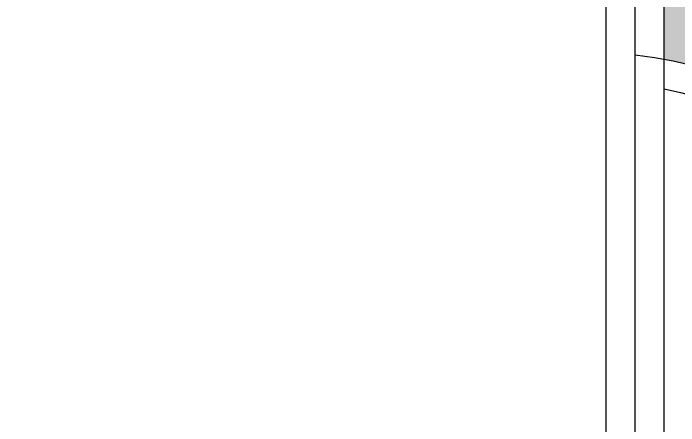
# Model space of a CAD drawing. Header units: inches. Extents: x 12792 to 19925, y -3298 to -817.
# Drawn here: x 17900.67 to 17923.58, y -947 to -932.81 of the extents above; entities that cross this region are included whole.
import ezdxf

# ---------------------------------------------------------------- set-up
doc = ezdxf.new("R2010")
doc.units = ezdxf.units.IN
doc.header["$MEASUREMENT"] = 0
doc.layers.add('IEL-HATCH-002', color=7, linetype='Continuous')

msp = doc.modelspace()

# ---------------------------------------------------------------- hatches: boundary and pattern name
at = {"layer": 'IEL-HATCH-002', "true_color": 0xdcc9b7, "transparency": 33554687}
h = msp.add_hatch(color=9, dxfattribs=at)
h.dxf.hatch_style = 1
h.paths.add_polyline_path([(17956.083, -877.731), (17856.083, -877.731), (17856.083, -987.731), (17859.083, -987.731), (17859.083, -901.36, -0.38509), (17878.083, -923.331), (17878.083, -944.499, -0.285795), (17889.083, -934.386), (17889.083, -915.731, -1), (17923.083, -915.731), (17923.083, -934.386, -0.285795), (17934.083, -944.499), (17934.083, -923.331, -0.38509), (17953.083, -901.36), (17953.083, -987.731), (17956.083, -987.731)])

# ---------------------------------------------------------------- linework, layer by layer
at = {"color": 41, "true_color": 0xf4ee51}
for points in [[(17923.083, -987.731), (17923.083, -915.731, 1), (17889.083, -915.731), (17889.083, -987.731)], [(17922.083, -987.731), (17922.083, -915.731, 1), (17890.083, -915.731), (17890.083, -987.731)]]:
    msp.add_lwpolyline(points, format="xyb", dxfattribs=at)
msp.add_lwpolyline([(17921.083, -987.731), (17921.083, -915.731, 1), (17891.083, -915.731), (17891.083, -987.731)], format="xyb")
at = {"color": 2, "true_color": 0xf1eb1f}
for points in [[(17922.083, -987.731), (17922.083, -934.234, -0.380174), (17934.598, -948.243), (17935.083, -987.706)], [(17923.083, -987.731), (17923.083, -935.405, -0.355879), (17933.598, -948.251), (17934.083, -987.718)]]:
    msp.add_lwpolyline(points, format="xyb", dxfattribs=at)

doc.saveas('drawing.dxf')
